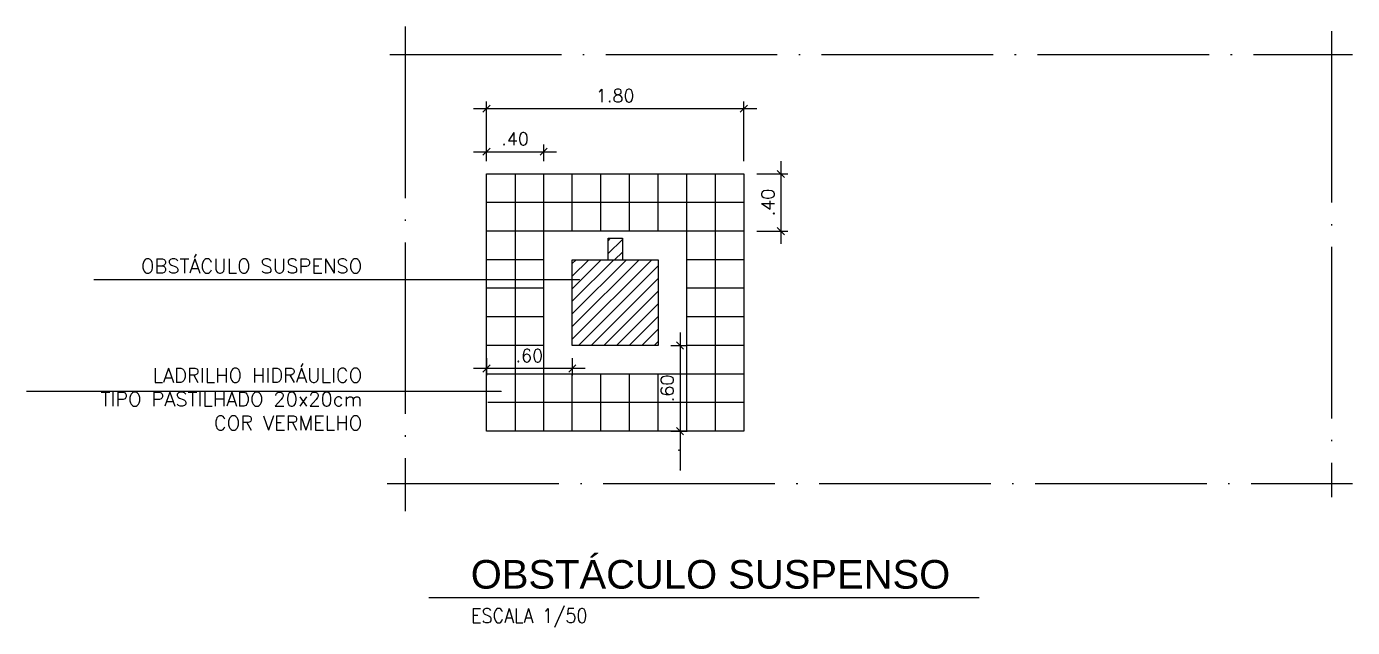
# Model space of a CAD drawing. Extents: x -1057 to 3416, y -340 to 4111.
# Drawn here: x 1060.8 to 1153.5, y 477.6 to 519.6 of the extents above; entities that cross this region are included whole.
import ezdxf

# ---------------------------------------------------------------- set-up
doc = ezdxf.new("R2010")
doc.units = 0
doc.header["$LTSCALE"] = 50
doc.linetypes.add('ACAD_ISO04W100', pattern=[30, 24, -3, 0, -3])
for name, color, linetype in [('Cotas', 9, 'Continuous'), ('HACHURA', 8, 'Continuous'), ('pena 0.09', 8, 'Continuous'), ('pena 0.1', 1, 'Continuous'), ('pena 0.2', 2, 'Continuous'), ('Texto 1', 7, 'Continuous'), ('Texto 2', 1, 'Continuous'), ('Texto 3', 3, 'Continuous')]:
    doc.layers.add(name, color=color, linetype=linetype)
doc.styles.add('ROMANS', font='romans')
doc.styles.add('TT', font='arial.ttf')
doc.dimstyles.new('[m] 1-50', dxfattribs={"dimscale": 50, "dimtxt": 0.0018, "dimasz": 0.001, "dimexe": 0.001, "dimexo": 0.0018, "dimgap": 0.0005, "dimtad": 0, "dimzin": 4, "dimdsep": 46, "dimtxsty": 'ROMANS', "dimblk1": 'OBLIQUE', "dimblk2": 'OBLIQUE', "dimsah": 1, "dimcen": 0.001, "dimdle": 0.0018, "dimclrd": 256, "dimclre": 256, "dimclrt": 2, "dimadec": 0, "dimazin": 0, "dimtfac": 1, "dimtofl": 0, "dimtmove": 0, "dimatfit": 3, "dimldrblk": 'DOT', "dimfxl": 1, "dimtvp": 1, "dimtolj": 1, "dimtzin": 0, "dimarcsym": 0})
doc.dimstyles.new('[m] 1-75', dxfattribs={"dimscale": 75, "dimtxt": 0.0018, "dimasz": 0.001, "dimexe": 0.001, "dimexo": 0.0018, "dimgap": 0.0005, "dimtad": 0, "dimzin": 4, "dimdsep": 46, "dimtxsty": 'ROMANS', "dimblk1": 'OBLIQUE', "dimblk2": 'OBLIQUE', "dimsah": 1, "dimcen": 0.001, "dimdle": 0.0018, "dimclrd": 256, "dimclre": 256, "dimclrt": 2, "dimadec": 0, "dimazin": 0, "dimtfac": 1, "dimtofl": 0, "dimtmove": 0, "dimatfit": 3, "dimldrblk": 'DOT', "dimfxl": 1, "dimtvp": 1, "dimtolj": 1, "dimtzin": 0, "dimarcsym": 0})

# ---------------------------------------------------------------- blocks, each defined once
blk = doc.blocks.new('titulo_padrao_pmv')
at = {"layer": 'Texto 2', "linetype": 'Continuous', "style": 'ROMANS', "width": 0.9}
blk.add_attdef('ESCALA', (0.59269, -0.35325), '', height=0.2, dxfattribs=at)
at = {"layer": 'Texto 3', "style": 'ROMANS', "width": 0.9}
blk.add_attdef('TÍTULO', (0.58776, 0.12414), '', height=0.35, dxfattribs=at)
blk = doc.blocks.new('_DOT')
at = {"color": 0, "linetype": 'ByBlock'}
blk.add_line((-0.5, 0), (-1, 0), dxfattribs=at)
at = {"color": 0, "linetype": 'ByBlock', "const_width": 0.5}
blk.add_lwpolyline([(-0.25, 0, 1), (0.25, 0, 1)], format="xyb", close=True, dxfattribs=at)
blk = doc.blocks.new('_OBLIQUE')
at = {"color": 0, "linetype": 'ByBlock'}
blk.add_line((-0.5, -0.5), (0.5, 0.5), dxfattribs=at)
blk = doc.blocks.new('*D51')
at = {"layer": 'Cotas', "lineweight": -2, "transparency": 16777216}
for p, q in [((1106.465, 491.4), (1106.465, 488.567)), ((1106.555, 491.31), (1106.515, 491.31)), ((1106.521, 488.657), (1106.515, 488.657))]:
    blk.add_line(p, q, dxfattribs=at)
at = {"layer": 'DEFPOINTS', "color": 0, "lineweight": -2, "transparency": 16777216}
for p in [(1106.465, 491.31), (1106.431, 488.657), (1106.465, 488.657)]:
    blk.add_point(p, dxfattribs=at)
at = {"layer": 'Cotas', "lineweight": -2, "transparency": 16777216, "xscale": 0.05, "yscale": 0.05, "zscale": 0.05}
for p, rotation in [((1106.465, 491.31), 90), ((1106.465, 488.657), 270)]:
    blk.add_blockref('_OBLIQUE', p, dxfattribs=dict(at, rotation=rotation))
at = {"layer": 'Cotas', "color": 2, "transparency": 16777216, "insert": (1106.375, 489.984), "char_height": 0.09, "attachment_point": 5, "rotation": 90, "style": 'ROMANS'}
blk.add_mtext('\\A1;X', dxfattribs=at)

msp = doc.modelspace()

# ---------------------------------------------------------------- hatches: boundary and pattern name
at = {"layer": 'HACHURA'}
h = msp.add_hatch(dxfattribs=at)
h.set_pattern_fill('ANSI31', color=256, scale=5, style=0)
h.set_pattern_definition([(45, (-3658945.736, -77562219.9853), (-0.4419417382416, 0.4419417382416), [])])
h.paths.add_polyline_path([(1104.929, 503.31), (1098.929, 503.31), (1098.929, 497.31), (1104.929, 497.31)])
h.paths.add_polyline_path([(1102.429, 504.81), (1101.429, 504.81), (1101.429, 503.31), (1102.429, 503.31)])

# ---------------------------------------------------------------- linework, layer by layer
at = {"layer": 'Cotas'}
for p, q in [((1092.029, 513.879), (1111.829, 513.879)), ((1092.929, 510.21), (1092.929, 514.379)), ((1110.929, 510.21), (1110.929, 514.379)), ((1096.929, 510.21), (1096.929, 511.365)), ((1092.029, 510.865), (1097.829, 510.865)), ((1113.508, 510.21), (1113.508, 504.41)), ((1111.829, 509.31), (1114.008, 509.31)), ((1111.829, 505.31), (1114.008, 505.31)), ((1106.465, 498.21), (1106.465, 490.41)), ((1105.829, 497.31), (1106.965, 497.31)), ((1092.929, 496.41), (1092.929, 495.196)), ((1098.929, 496.41), (1098.929, 495.196)), ((1099.829, 495.696), (1092.029, 495.696)), ((1105.829, 491.31), (1106.965, 491.31))]:
    msp.add_line(p, q, dxfattribs=at)
at = {"layer": 'pena 0.09', "linetype": 'ACAD_ISO04W100', "ltscale": 0.01}
for p, q in [((1087.238, 519.624), (1087.238, 485.713)), ((1152.032, 519.302), (1152.032, 486.703)), ((1086.163, 517.657), (1153.488, 517.657)), ((1085.992, 487.657), (1153.488, 487.657))]:
    msp.add_line(p, q, dxfattribs=at)
at = {"layer": 'pena 0.1', "color": 1}
for p, q in [((1094.929, 509.31), (1094.929, 491.31)), ((1108.929, 509.31), (1108.929, 491.31)), ((1110.929, 507.31), (1092.929, 507.31)), ((1110.929, 505.31), (1092.929, 505.31)), ((1110.929, 495.31), (1092.929, 495.31)), ((1110.929, 493.31), (1093.02, 493.31))]:
    msp.add_line(p, q, dxfattribs=at)
at = {"layer": 'pena 0.1', "color": 1, "linetype": 'Continuous'}
msp.add_line((1088.888, 479.677), (1127.392, 479.677), dxfattribs=at)
at = {"layer": 'pena 0.1', "color": 1}
for points in [[(1110.929, 509.31), (1110.929, 491.31), (1092.929, 491.31), (1092.929, 509.31), (1110.929, 509.31)], [(1096.929, 491.31), (1096.929, 509.31)], [(1098.929, 505.31), (1098.929, 509.31)], [(1100.929, 505.31), (1100.929, 509.31)], [(1102.929, 505.31), (1102.929, 509.31)], [(1104.929, 505.31), (1104.929, 509.31)], [(1106.929, 491.31), (1106.929, 509.31)], [(1096.929, 503.31), (1092.929, 503.31)], [(1110.929, 503.31), (1106.929, 503.31)], [(1096.929, 501.31), (1092.929, 501.31)], [(1110.929, 501.31), (1106.929, 501.31)], [(1096.929, 499.31), (1092.929, 499.31)], [(1110.929, 499.31), (1106.929, 499.31)], [(1096.929, 497.31), (1092.929, 497.31)], [(1110.929, 497.31), (1106.929, 497.31)], [(1098.929, 491.31), (1098.929, 495.31)], [(1100.929, 491.31), (1100.929, 495.31)], [(1102.929, 491.31), (1102.929, 495.31)], [(1104.929, 491.31), (1104.929, 495.31)]]:
    msp.add_lwpolyline(points, dxfattribs=at)
at = {"layer": 'pena 0.2'}
msp.add_lwpolyline([(1101.429, 503.31), (1101.429, 504.81), (1102.429, 504.81), (1102.429, 503.31)], dxfattribs=at)
msp.add_lwpolyline([(1104.929, 503.31), (1104.929, 497.31), (1098.929, 497.31), (1098.929, 503.31)], close=True, dxfattribs=at)

# ---------------------------------------------------------------- block references
at = {"layer": 'Cotas', "xscale": 0.5, "yscale": 0.5, "zscale": 0.5}
for p, rotation in [((1092.929, 513.879), 180), ((1092.929, 510.865), 180), ((1113.508, 509.31), 90), ((1113.508, 505.31), 270), ((1106.465, 497.31), 90), ((1092.929, 495.696), 180), ((1106.465, 491.31), 270)]:
    msp.add_blockref('_OBLIQUE', p, dxfattribs=dict(at, rotation=rotation))
for p in [(1110.929, 513.879), (1096.929, 510.865), (1098.929, 495.696)]:
    msp.add_blockref('_OBLIQUE', p, dxfattribs=at)
at = {"layer": 'Texto 2'}
ref = msp.add_blockref('titulo_padrao_pmv', (1088.888, 479.677), dxfattribs=dict(at, xscale=500, yscale=500, zscale=500))
ref.add_attrib('TÍTULO', 'OBSTÁCULO SUSPENSO', (1091.827, 480.297), dxfattribs={"layer": '0', "color": 3, "height": 2, "style": 'TT'})
ref.add_attrib('ESCALA', 'ESCALA 1/50', (1091.851, 477.91), dxfattribs={"layer": '0', "color": 2, "height": 1, "style": 'ROMANS', "width": 0.9})

# ---------------------------------------------------------------- texts
at = {"layer": 'Cotas', "color": 2, "char_height": 0.9, "attachment_point": 5, "style": 'ROMANS'}
for s, insert in [('\\A1;1.80', (1101.929, 514.779)), ('\\A1;.40', (1094.929, 511.765)), ('\\A1;.60', (1095.929, 496.596))]:
    msp.add_mtext(s, dxfattribs=dict(at, insert=insert))
at = {"layer": 'Cotas', "color": 2, "char_height": 0.9, "attachment_point": 5, "rotation": 90, "style": 'ROMANS'}
for s, insert in [('\\A1;.40', (1112.608, 507.31)), ('\\A1;.60', (1105.565, 494.31))]:
    msp.add_mtext(s, dxfattribs=dict(at, insert=insert))
at = {"layer": 'Texto 1', "linetype": 'Continuous', "char_height": 1, "width": 26.29966, "attachment_point": 3, "style": 'ROMANS'}
for s, insert in [('OBSTÁCULO SUSPENSO', (1084.237, 503.363)), ('LADRILHO HIDRÁULICO\\PTIPO PASTILHADO 20x20cm\\PCOR VERMELHO', (1084.237, 495.718))]:
    msp.add_mtext(s, dxfattribs=dict(at, insert=insert))

# ---------------------------------------------------------------- dimensions: what is measured, and where the dimension line sits
at = {"layer": 'Cotas'}
dim = msp.add_linear_dim(base=(1106.465, 488.657), p1=(1106.465, 491.31), p2=(1106.431, 488.657), angle=90, text='X', dimstyle='[m] 1-50', dxfattribs=at)
dim.commit()
dim.dimension.update_dxf_attribs({"geometry": '*D51', "text_midpoint": (1106.375, 489.984)})

# ---------------------------------------------------------------- leaders
at = {"layer": 'pena 0.09'}
for points in [[(1099.427, 501.909), (1065.479, 501.905)], [(1093.957, 494.082), (1060.762, 494.082)]]:
    msp.add_leader(points, dimstyle='[m] 1-75', dxfattribs=at)

doc.saveas('drawing.dxf')
